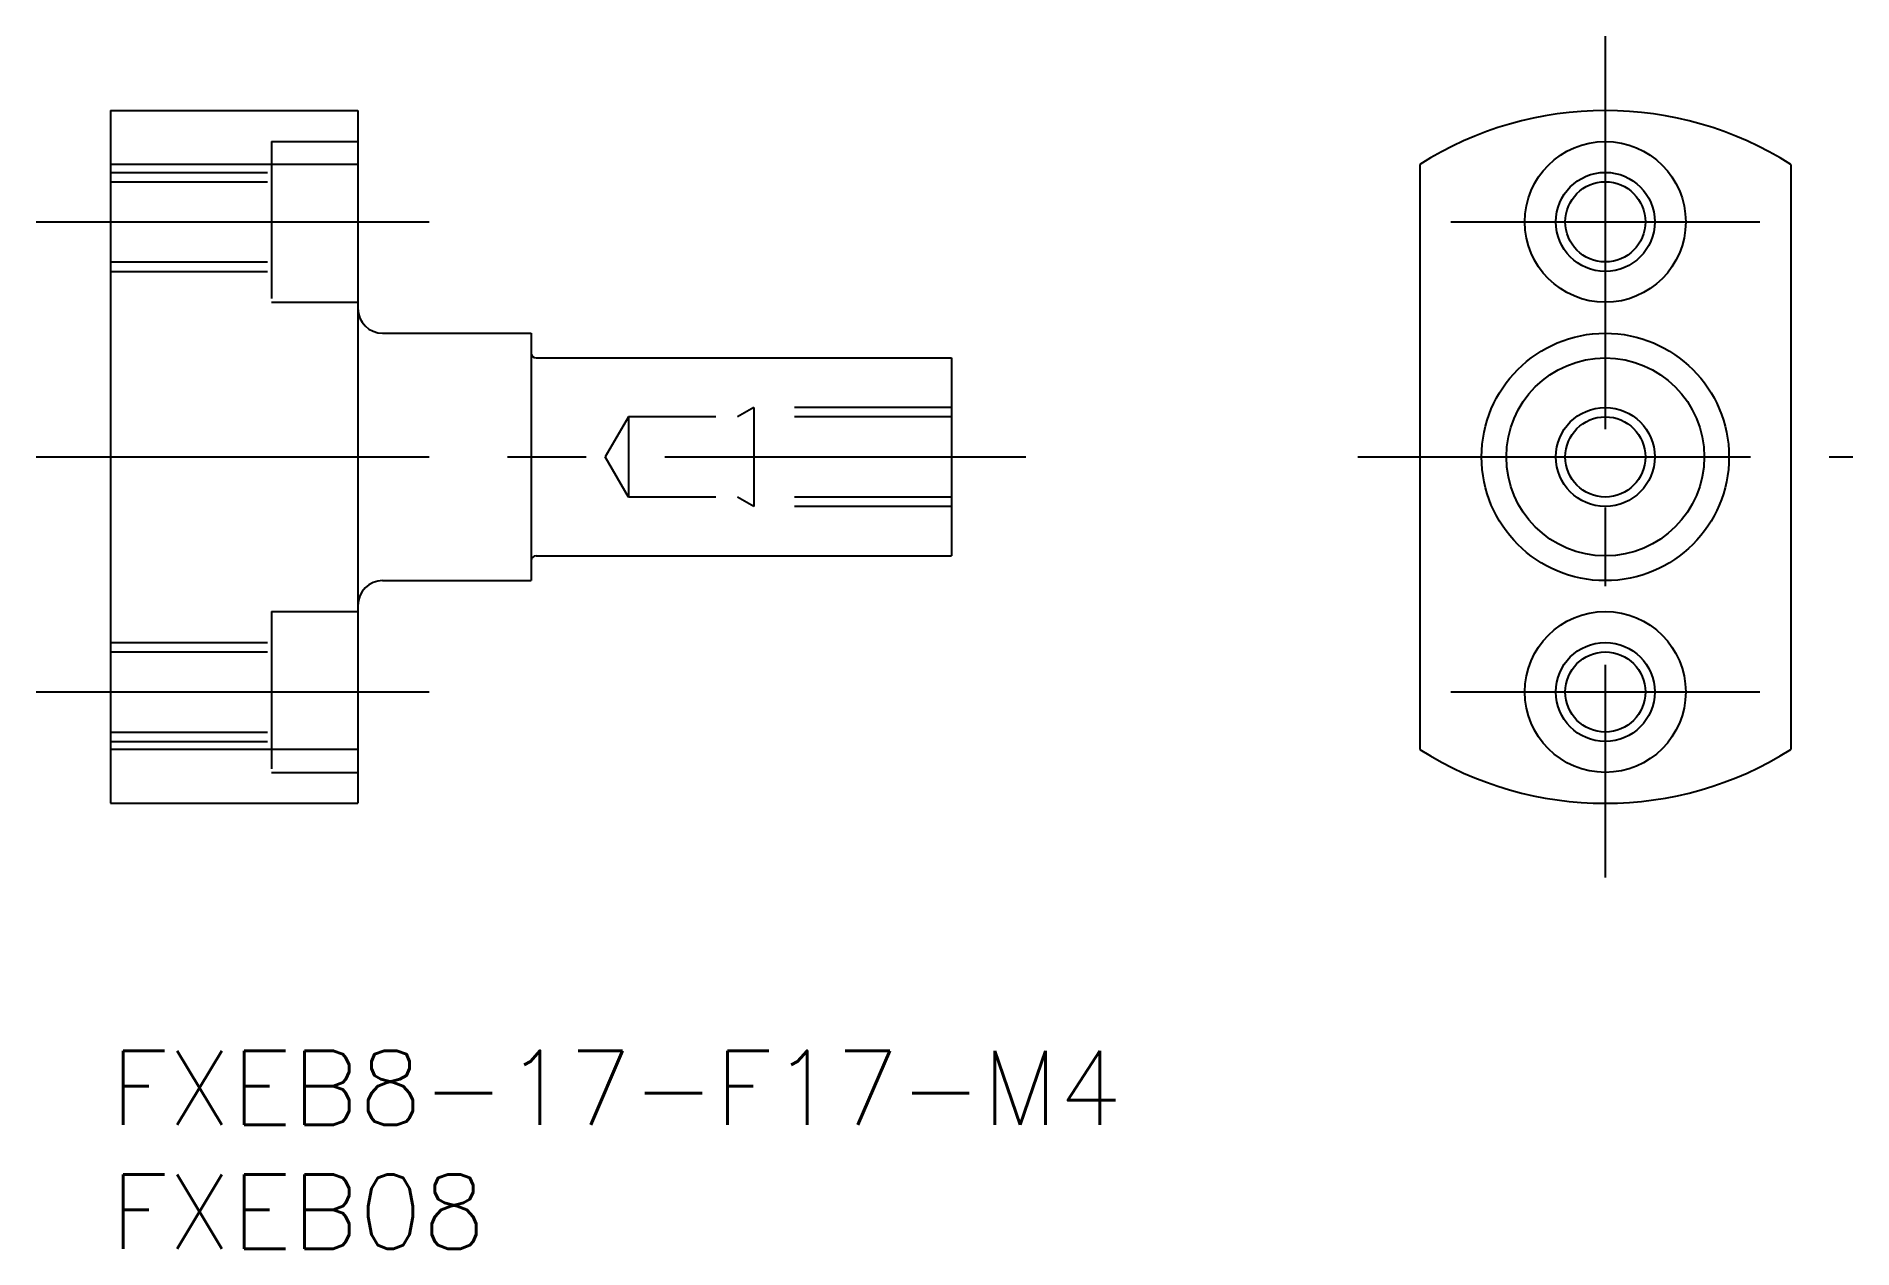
# Model space of a CAD drawing. Extents: x -3 to 70.4, y -8 to 41.
import ezdxf

# ---------------------------------------------------------------- set-up
doc = ezdxf.new("R2010")
doc.units = 0
doc.header["$LTSCALE"] = 0.5
doc.linetypes.add('CENTER', pattern=[50.8, 31.75, -6.35, 6.35, -6.35])
doc.linetypes.add('DASHED', pattern=[19.05, 12.7, -6.35])
for name, color, linetype in [('MSM_CENTER', 1, 'CENTER'), ('MSM_CONTINUOUS', 7, 'CONTINUOUS'), ('MSM_DASHED', 4, 'DASHED'), ('MSM_NARROW', 5, 'CONTINUOUS'), ('MSM_PART_NUMBER', 7, 'CONTINUOUS')]:
    doc.layers.add(name, color=color, linetype=linetype)
doc.styles.get("Standard").update_dxf_attribs({"font": 'txt.shx', "height": 3, "bigfont": 'bigfont.shx'})

# ---------------------------------------------------------------- blocks, each defined once
blk = doc.blocks.new('*U6')
at = {"layer": 'MSM_PART_NUMBER'}
blk.add_text('FXEB8-17-F17-M4', height=3, dxfattribs=at).set_placement((0, -3))
blk = doc.blocks.new('*U7')
at = {"layer": 'MSM_PART_NUMBER'}
blk.add_text('FXEB08', height=3, dxfattribs=at).set_placement((0, -8))

msp = doc.modelspace()

# ---------------------------------------------------------------- linework, layer by layer
at = {"layer": 'MSM_CENTER'}
for p, q in [((60.424, 41), (60.424, 7)), ((-3, 33.5), (13, 33.5)), ((54.174, 33.5), (66.674, 33.5)), ((-3, 24), (37, 24)), ((50.424, 24), (70.424, 24)), ((-3, 14.5), (13, 14.5)), ((54.174, 14.5), (66.674, 14.5))]:
    msp.add_line(p, q, dxfattribs=at)
at = {"layer": 'MSM_CONTINUOUS'}
for p, q in [((0, 38), (0, 10)), ((0, 38), (10, 38)), ((10, 38), (10, 10)), ((10, 35.822), (0, 35.822)), ((52.924, 35.822), (52.924, 12.178)), ((67.924, 35.822), (67.924, 12.178)), ((10, 31), (10, 31)), ((11, 29), (17, 29)), ((17, 29), (17, 19)), ((17.2, 28), (34, 28)), ((34, 28), (34, 20)), ((10, 24), (10, 24)), ((17.2, 20), (34, 20)), ((11, 19), (17, 19)), ((10, 12.178), (0, 12.178)), ((0, 10), (10, 10))]:
    msp.add_line(p, q, dxfattribs=at)
for centre, radius in [((60.424, 33.5), 3.25), ((60.424, 33.5), 1.621), ((60.424, 24), 5), ((60.424, 24), 4), ((60.424, 24), 1.621), ((60.424, 14.5), 3.25), ((60.424, 14.5), 1.621)]:
    msp.add_circle(centre, radius, dxfattribs=at)
for centre, radius, start, end in [((60.424, 24), 14, 57.60763, 122.39237), ((11, 30), 1, 180, 270), ((17.2, 28.2), 0.2, 180, 270), ((17.2, 19.8), 0.2, 90, 180), ((11, 18), 1, 90, 180), ((60.424, 24), 14, 237.60763, 302.39237)]:
    msp.add_arc(centre, radius, start, end, dxfattribs=at)
at = {"layer": 'MSM_DASHED'}
for p, q in [((6.5, 36.75), (10, 36.75)), ((6.5, 36.75), (6.5, 30.25)), ((0, 35.5), (6.5, 35.5)), ((0, 35.121), (6.5, 35.121)), ((0, 31.879), (6.5, 31.879)), ((0, 31.5), (6.5, 31.5)), ((6.5, 30.25), (10, 30.25)), ((26, 26), (25.344, 25.621)), ((34, 26), (26, 26)), ((26, 26), (26, 22)), ((20.936, 25.621), (20, 24)), ((34, 25.621), (20.936, 25.621)), ((20.936, 25.621), (20.936, 22.379)), ((20.936, 22.379), (20, 24)), ((34, 22.379), (20.936, 22.379)), ((26, 22), (25.344, 22.379)), ((34, 22), (26, 22)), ((6.5, 17.75), (10, 17.75)), ((6.5, 17.75), (6.5, 11.25)), ((0, 16.5), (6.5, 16.5)), ((0, 16.121), (6.5, 16.121)), ((0, 12.879), (6.5, 12.879)), ((0, 12.5), (6.5, 12.5)), ((6.5, 11.25), (10, 11.25))]:
    msp.add_line(p, q, dxfattribs=at)
at = {"layer": 'MSM_NARROW'}
for centre in [(60.424, 33.5), (60.424, 24), (60.424, 14.5)]:
    msp.add_circle(centre, 2, dxfattribs=at)

# ---------------------------------------------------------------- block references
at = {"layer": 'MSM_CONTINUOUS'}
for name in ['*U6', '*U7']:
    msp.add_blockref(name, (0, 0), dxfattribs=at)

doc.saveas('drawing.dxf')
